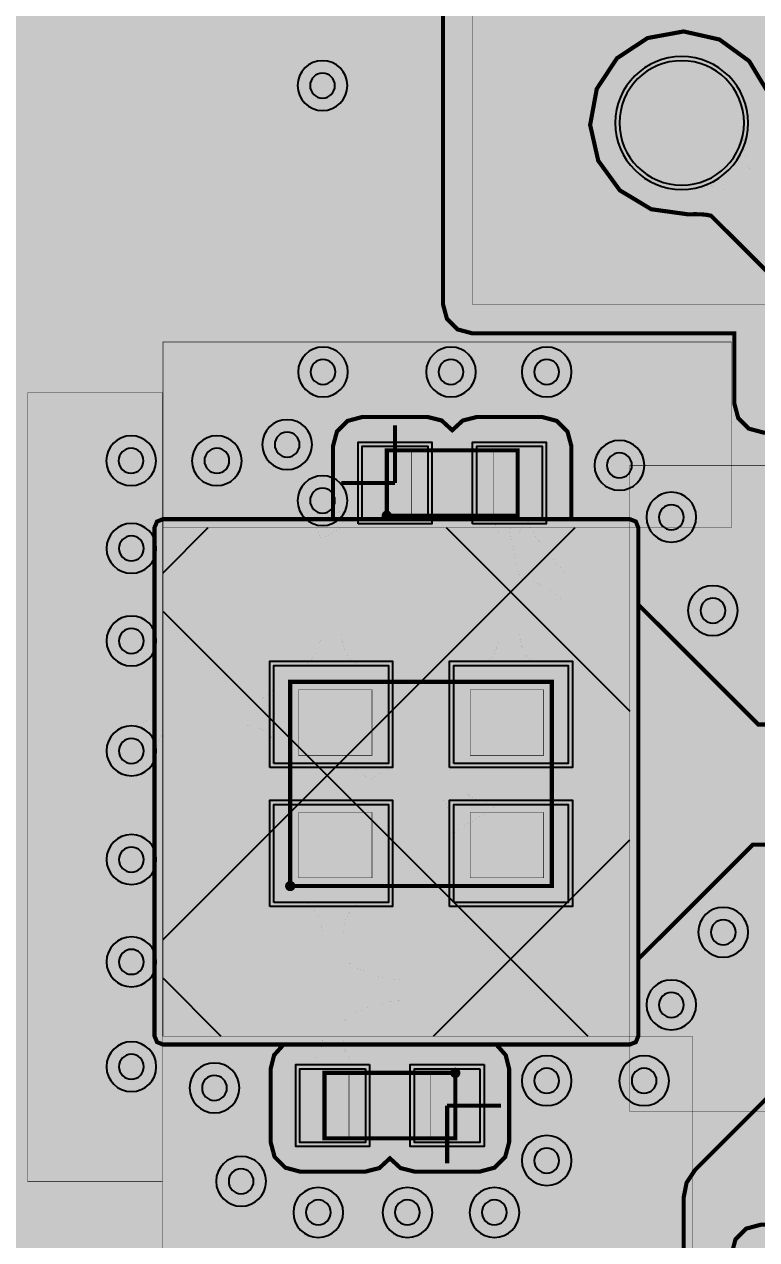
# Model space of a CAD drawing. Header units: millimetres. Extents: x 0 to 100, y -100 to 0.
# Drawn here: x 32.22 to 41.18, y -55.07 to -40.19 of the extents above; entities that cross this region are included whole.
import ezdxf

# ---------------------------------------------------------------- set-up
doc = ezdxf.new("R2010")
doc.units = ezdxf.units.MM
doc.header["$MEASUREMENT"] = 0
for name, color, linetype, true_color in [('Bottom-Layer', 7, 'Continuous', 0x0000ff), ('Component-Marking-Layer', 7, 'Continuous', 0x66ffcc), ('Component-Shape-Layer', 7, 'Continuous', 0x00cccc), ('Document-Layer', 7, 'Continuous', 0xffffff), ('Hole-Layer', 7, 'Continuous', 0x222222), ('Inner1', 7, 'Continuous', 0x999966), ('Inner2', 7, 'Continuous', 0x008000), ('Multi-Layer', 7, 'Continuous', 0xc0c0c0), ('Pin-Soldering-Layer', 7, 'Continuous', 0xcc9999), ('Top-Layer', 7, 'Continuous', 0xff0000), ('Top-Paste-Mask-Layer', 7, 'Continuous', 0x808080), ('Top-Silkscreen-Layer', 7, 'Continuous', 0xffcc00), ('Top-Solder-Mask-Layer', 7, 'Continuous', 0x800080)]:
    doc.layers.add(name, color=color, linetype=linetype, true_color=true_color)

msp = doc.modelspace()

# ---------------------------------------------------------------- hatches: boundary and pattern name
at = {"layer": 'Bottom-Layer'}
for points in [[(99.642, -0.358), (99.642, -99.642), (0.358, -99.642), (0.358, -0.358)], [(33.915, -46.251), (33.842, -46.281), (33.811, -46.355), (33.811, -52.578), (33.842, -52.652), (33.915, -52.682), (39.624, -52.682), (39.698, -52.652), (39.728, -52.578), (39.728, -46.355), (39.698, -46.281), (39.624, -46.251)]]:
    msp.add_hatch(color=256, dxfattribs=at).paths.add_polyline_path(points)
at = {"layer": 'Component-Marking-Layer'}
for points in [[(36.592, -46.209, 1), (36.712, -46.209, 1)], [(36.592, -46.209, 1), (36.712, -46.209, 1)], [(35.411, -50.742, 1), (35.531, -50.742, 1)], [(35.411, -50.742, 1), (35.531, -50.742, 1)], [(37.43, -53.029, 1), (37.55, -53.029, 1)], [(37.43, -53.029, 1), (37.55, -53.029, 1)]]:
    msp.add_hatch(color=256, dxfattribs=at).paths.add_polyline_path(points)
at = {"layer": 'Inner1'}
for points in [[(99.642, -0.358), (99.642, -99.642), (0.358, -99.642), (0.358, -0.358)], [(33.915, -46.355), (33.915, -44.083), (40.867, -44.083), (40.867, -46.355)], [(32.258, -54.356), (32.258, -44.704), (33.909, -44.704), (33.909, -54.356)], [(39.624, -53.5), (39.624, -45.593), (46.525, -45.593), (46.525, -53.5)], [(33.915, -46.251), (33.842, -46.281), (33.811, -46.355), (33.811, -52.578), (33.842, -52.652), (33.915, -52.682), (39.624, -52.682), (39.698, -52.652), (39.728, -52.578), (39.728, -46.355), (39.698, -46.281), (39.624, -46.251)], [(33.909, -55.245), (33.909, -52.578), (40.386, -52.578), (40.386, -55.245)]]:
    msp.add_hatch(color=256, dxfattribs=at).paths.add_polyline_path(points)
at = {"layer": 'Inner2'}
for points in [[(99.642, -0.358), (99.642, -99.642), (0.358, -99.642), (0.358, -0.358)], [(43.725, -54.887), (41.227, -54.887), (41.048, -54.935), (40.917, -55.066), (40.869, -55.245), (40.869, -58.547), (40.917, -58.726), (41.048, -58.857), (41.227, -58.905), (47.743, -58.905), (47.937, -59.099), (47.937, -65.579), (47.929, -65.594), (47.913, -65.616), (47.778, -65.882), (47.774, -66.18), (47.9, -66.449), (48.132, -66.636), (48.422, -66.703), (48.713, -66.636), (48.944, -66.449), (49.071, -66.18), (49.066, -65.882), (48.932, -65.616), (48.916, -65.594), (48.907, -65.579), (48.907, -58.905), (58.039, -58.905), (58.218, -58.857), (58.349, -58.726), (58.397, -58.547), (58.397, -55.245), (58.349, -55.066), (58.218, -54.935), (58.039, -54.887), (45.097, -54.887), (42.776, -52.566), (42.776, -45.192), (55.86, -45.192), (55.86, -45.759), (55.908, -45.938), (56.039, -46.069), (56.218, -46.117), (70.485, -46.117), (70.664, -46.069), (70.795, -45.938), (70.843, -45.759), (70.843, -40.259), (70.843, -33.251), (82.568, -33.251), (82.747, -33.203), (82.878, -33.072), (82.926, -32.893), (82.926, -31.445), (83.118, -31.145), (83.127, -30.789), (84.362, -30.789), (84.541, -30.741), (84.672, -30.61), (84.72, -30.431), (84.72, -27.813), (84.672, -27.634), (84.541, -27.503), (84.362, -27.455), (64.516, -27.455), (64.337, -27.503), (64.206, -27.634), (64.158, -27.813), (64.158, -30.163), (64.117, -30.254), (64.103, -30.353), (64.103, -31.149), (63.839, -30.761), (63.446, -30.504), (62.985, -30.415), (62.525, -30.509), (62.135, -30.771), (61.875, -31.162), (61.784, -31.623), (61.875, -32.084), (62.135, -32.475), (62.525, -32.737), (62.985, -32.831), (63.446, -32.743), (63.839, -32.485), (64.103, -32.097), (64.103, -39.901), (56.218, -39.901), (56.039, -39.949), (55.908, -40.08), (55.86, -40.259), (55.86, -41.417), (45.189, -41.417), (45.189, -33.655), (45.141, -33.476), (45.01, -33.345), (44.831, -33.297), (40.016, -33.297), (40.056, -33.206), (40.07, -33.108), (40.07, -31.408), (40.022, -31.229), (39.891, -31.098), (39.712, -31.05), (38.012, -31.05), (37.833, -31.098), (37.702, -31.229), (37.654, -31.408), (37.654, -33.108), (37.668, -33.206), (37.708, -33.297), (37.697, -33.297), (37.518, -33.345), (37.387, -33.476), (37.339, -33.655), (37.339, -34.145), (37.037, -33.824), (36.639, -33.632), (36.199, -33.596), (35.776, -33.72), (35.425, -33.988), (35.194, -34.364), (35.114, -34.798), (35.194, -35.232), (35.425, -35.608), (35.776, -35.876), (36.199, -36), (36.639, -35.964), (37.037, -35.772), (37.339, -35.451), (37.339, -43.619), (37.387, -43.798), (37.518, -43.929), (37.697, -43.977), (40.902, -43.977), (40.902, -44.834), (40.95, -45.013), (41.081, -45.144), (41.26, -45.192), (41.806, -45.192), (41.806, -52.767), (41.843, -52.953), (41.948, -53.11)], [(37.697, -43.619), (37.697, -33.655), (44.831, -33.655), (44.831, -43.619)], [(33.915, -46.251), (33.842, -46.281), (33.811, -46.355), (33.811, -52.578), (33.842, -52.652), (33.915, -52.682), (39.624, -52.682), (39.698, -52.652), (39.728, -52.578), (39.728, -46.355), (39.698, -46.281), (39.624, -46.251)]]:
    msp.add_hatch(color=256, dxfattribs=at).paths.add_polyline_path(points)
at = {"layer": 'Multi-Layer'}
h = msp.add_hatch(dxfattribs=at)
h.set_pattern_fill('ANSI37', color=256, style=0)
h.set_pattern_definition([(45, (0, 0), (-2.24506, 2.24506), []), (135, (0, 0), (-2.24506, -2.24506), [])])
h.paths.add_polyline_path([(33.915, -52.578), (33.915, -46.355), (39.624, -46.355), (39.624, -52.578)])
at = {"layer": 'Pin-Soldering-Layer'}
for points in [[(36.652, -46.209), (36.652, -45.409), (36.952, -45.409), (36.952, -46.209)], [(36.652, -46.209), (36.652, -45.409), (36.952, -45.409), (36.952, -46.209)], [(38.252, -46.209), (37.952, -46.209), (37.952, -45.409), (38.252, -45.409)], [(38.252, -46.209), (37.952, -46.209), (37.952, -45.409), (38.252, -45.409)], [(35.571, -48.342), (36.471, -48.342), (36.471, -49.142), (35.571, -49.142)], [(35.571, -48.342), (36.471, -48.342), (36.471, -49.142), (35.571, -49.142)], [(37.671, -48.342), (38.571, -48.342), (38.571, -49.142), (37.671, -49.142)], [(37.671, -48.342), (38.571, -48.342), (38.571, -49.142), (37.671, -49.142)], [(35.571, -49.842), (36.471, -49.842), (36.471, -50.642), (35.571, -50.642)], [(35.571, -49.842), (36.471, -49.842), (36.471, -50.642), (35.571, -50.642)], [(37.671, -49.842), (38.571, -49.842), (38.571, -50.642), (37.671, -50.642)], [(37.671, -49.842), (38.571, -49.842), (38.571, -50.642), (37.671, -50.642)], [(35.89, -53.029), (36.19, -53.029), (36.19, -53.829), (35.89, -53.829)], [(35.89, -53.029), (36.19, -53.029), (36.19, -53.829), (35.89, -53.829)], [(37.49, -53.029), (37.49, -53.829), (37.19, -53.829), (37.19, -53.029)], [(37.49, -53.029), (37.49, -53.829), (37.19, -53.829), (37.19, -53.029)]]:
    msp.add_hatch(color=256, dxfattribs=at).paths.add_polyline_path(points)
at = {"layer": 'Top-Layer'}
for points in [[(99.642, -0.358), (99.642, -99.642), (0.358, -99.642), (0.358, -0.358)], [(33.602, -29.441), (47.603, -29.441), (47.789, -29.404), (47.947, -29.299), (50.876, -26.37), (51.165, -26.126), (51.492, -25.936), (70.444, -25.936), (70.63, -25.899), (70.787, -25.794), (72.393, -24.188), (72.498, -24.031), (72.535, -23.845), (72.535, -21.87), (72.626, -21.744), (72.685, -21.601), (72.744, -21.744), (72.834, -21.87), (72.834, -23.414), (72.826, -23.43), (72.81, -23.452), (72.677, -23.711), (72.669, -24.002), (72.786, -24.269), (73.006, -24.46), (73.286, -24.538), (73.573, -24.489), (73.811, -24.321), (73.955, -24.067), (74.098, -24.321), (74.336, -24.489), (74.623, -24.538), (74.904, -24.46), (75.124, -24.269), (75.241, -24.002), (75.232, -23.711), (75.099, -23.452), (75.083, -23.43), (75.075, -23.414), (75.075, -21.87), (75.166, -21.744), (75.225, -21.601), (75.269, -21.717), (75.334, -21.822), (75.334, -46.91), (75.325, -46.925), (75.309, -46.947), (75.164, -47.27), (75.205, -47.622), (75.422, -47.902), (68.915, -47.902), (68.837, -47.888), (68.769, -47.847), (68.66, -47.782), (68.534, -47.759), (67.968, -47.759), (67.891, -47.767), (67.818, -47.792), (67.799, -47.784), (67.78, -47.777), (67.775, -47.757), (67.773, -47.736), (67.773, -45.988), (67.773, -45.975), (67.775, -45.963), (68.007, -45.848), (68.1, -45.607), (68.1, -44.8), (68.021, -44.575), (67.817, -44.45), (67.991, -44.357), (68.09, -44.187), (68.106, -44.183), (68.123, -44.182), (68.246, -44.182), (68.261, -44.191), (68.283, -44.206), (68.549, -44.341), (68.847, -44.345), (69.116, -44.219), (69.303, -43.987), (69.37, -43.697), (69.303, -43.406), (69.116, -43.175), (68.847, -43.048), (68.549, -43.053), (68.283, -43.187), (68.261, -43.203), (68.246, -43.212), (68.123, -43.212), (68.106, -43.21), (68.09, -43.207), (67.963, -43.011), (67.742, -42.935), (66.878, -42.935), (66.699, -42.983), (66.568, -43.114), (66.52, -43.293), (66.52, -44.1), (66.6, -44.325), (66.803, -44.45), (66.6, -44.575), (66.52, -44.8), (66.52, -45.607), (66.598, -45.83), (66.798, -45.956), (66.801, -45.972), (66.802, -45.988), (66.802, -47.736), (66.792, -47.875), (66.761, -48.01), (66.748, -48.063), (66.744, -48.117), (66.744, -48.146), (66.738, -48.206), (66.721, -48.265), (55.647, -48.265), (60.795, -43.117), (60.9, -42.959), (60.937, -42.773), (60.937, -32.81), (60.94, -32.806), (60.955, -32.786), (60.974, -32.764), (61.038, -32.701), (61.113, -32.637), (61.128, -32.625), (61.44, -32.318), (61.623, -31.921), (61.652, -31.485), (61.524, -31.066), (61.256, -30.721), (60.882, -30.494), (60.452, -30.415), (60.022, -30.494), (59.648, -30.721), (59.38, -31.066), (59.252, -31.485), (59.281, -31.921), (59.464, -32.318), (59.776, -32.625), (59.792, -32.637), (59.866, -32.701), (59.93, -32.764), (59.949, -32.786), (59.964, -32.806), (59.967, -32.811), (59.967, -42.573), (56.175, -46.365), (56.175, -45.106), (56.2, -44.965), (56.273, -44.843), (56.529, -44.775), (56.792, -44.747), (56.813, -44.748), (56.843, -44.751), (56.929, -44.766), (56.997, -44.779), (57.347, -44.767), (57.642, -44.579), (57.8, -44.266), (57.81, -44.254), (57.838, -44.222), (58.046, -44.014), (58.165, -43.836), (58.207, -43.626), (58.207, -42.843), (58.207, -42.839), (58.235, -42.796), (58.275, -42.748), (58.326, -42.694), (58.385, -42.637), (58.398, -42.624), (58.669, -42.266), (58.777, -41.831), (58.706, -41.388), (58.467, -41.008), (58.098, -40.753), (57.658, -40.663), (57.218, -40.753), (56.849, -41.008), (56.61, -41.388), (56.539, -41.831), (56.648, -42.266), (56.918, -42.624), (56.933, -42.639), (56.99, -42.694), (57.041, -42.748), (57.081, -42.796), (57.109, -42.841), (57.109, -43.399), (57.062, -43.446), (57.031, -43.475), (57.018, -43.484), (57.007, -43.487), (56.997, -43.489), (56.929, -43.502), (56.843, -43.517), (56.813, -43.521), (56.792, -43.521), (56.533, -43.494), (56.281, -43.428), (56.394, -43.3), (56.434, -43.134), (56.434, -42.334), (56.386, -42.155), (56.255, -42.024), (56.076, -41.976), (55.176, -41.976), (54.997, -42.024), (54.866, -42.155), (54.818, -42.334), (54.818, -43.134), (54.861, -43.305), (54.981, -43.434), (54.861, -43.563), (54.818, -43.734), (54.818, -44.534), (54.85, -44.682), (54.94, -44.804), (55.042, -44.94), (55.077, -45.106), (55.077, -46.636), (55.012, -46.701), (54.275, -46.701), (54.152, -46.715), (54.035, -46.757), (53.66, -46.757), (53.413, -46.823), (53.232, -47.005), (53.167, -47.253), (53.235, -47.5), (53.167, -47.75), (53.235, -48), (53.167, -48.25), (53.235, -48.5), (53.167, -48.75), (53.235, -49), (53.167, -49.25), (53.235, -49.5), (53.167, -49.75), (53.235, -50), (53.167, -50.25), (53.235, -50.5), (53.167, -50.75), (53.235, -51), (53.167, -51.25), (53.235, -51.5), (53.167, -51.75), (53.235, -52), (53.167, -52.25), (53.235, -52.5), (53.167, -52.747), (53.232, -52.995), (53.413, -53.177), (53.66, -53.243), (54.89, -53.243), (55.138, -53.177), (55.318, -52.995), (55.383, -52.747), (55.315, -52.5), (55.383, -52.25), (55.315, -52), (55.383, -51.75), (55.315, -51.5), (55.383, -51.25), (55.315, -51), (55.383, -50.75), (55.315, -50.5), (55.383, -50.25), (55.315, -50), (55.368, -49.872), (55.383, -49.735), (66.774, -49.735), (66.774, -49.825), (66.822, -50.005), (66.953, -50.136), (67.132, -50.184), (67.697, -50.184), (67.774, -50.175), (67.847, -50.151), (67.921, -50.175), (67.997, -50.184), (68.563, -50.184), (68.689, -50.161), (68.799, -50.095), (68.866, -50.055), (68.944, -50.041), (75.206, -50.041), (75.164, -50.393), (75.309, -50.716), (75.325, -50.738), (75.334, -50.754), (75.334, -58.473), (69.333, -64.475), (55.804, -64.475), (55.787, -64.473), (55.771, -64.47), (55.672, -64.299), (55.498, -64.206), (55.702, -64.081), (55.781, -63.856), (55.781, -63.05), (55.696, -62.817), (55.479, -62.696), (55.477, -62.682), (55.476, -62.669), (55.476, -61.977), (55.439, -61.792), (55.334, -61.634), (49.76, -56.06), (49.76, -55.358), (49.897, -55.343), (50.025, -55.29), (50.275, -55.358), (50.525, -55.29), (50.775, -55.358), (51.025, -55.29), (51.275, -55.358), (51.525, -55.29), (51.775, -55.358), (52.025, -55.29), (52.135, -55.338), (52.253, -55.358), (52.307, -55.475), (52.387, -55.576), (53.141, -56.33), (53.319, -56.449), (53.529, -56.491), (54.605, -56.491), (54.786, -56.523), (54.945, -56.615), (54.962, -56.629), (54.981, -56.642), (54.861, -56.772), (54.818, -56.942), (54.818, -57.742), (54.866, -57.921), (54.997, -58.052), (55.176, -58.1), (56.076, -58.1), (56.255, -58.052), (56.386, -57.921), (56.434, -57.742), (56.434, -56.942), (56.394, -56.776), (56.281, -56.648), (56.555, -56.578), (56.838, -56.554), (56.904, -56.554), (56.94, -56.556), (56.97, -56.559), (57.056, -56.574), (57.124, -56.587), (57.393, -56.595), (57.643, -56.495), (57.659, -56.493), (57.701, -56.491), (58.687, -56.491), (58.737, -56.494), (58.784, -56.502), (58.836, -56.514), (59.28, -56.619), (59.729, -56.538), (60.108, -56.284), (60.355, -55.9), (60.428, -55.45), (60.316, -55.008), (60.036, -54.647), (59.636, -54.428), (59.181, -54.386), (58.748, -54.53), (58.408, -54.834), (58.217, -55.249), (58.215, -55.252), (58.186, -55.284), (58.142, -55.322), (58.093, -55.357), (58.042, -55.385), (58.031, -55.389), (58.019, -55.393), (58.014, -55.393), (57.701, -55.393), (57.659, -55.391), (57.643, -55.389), (57.393, -55.289), (57.124, -55.297), (57.056, -55.31), (56.97, -55.325), (56.94, -55.329), (56.904, -55.33), (56.838, -55.33), (56.518, -55.3), (56.208, -55.209), (56.144, -55.19), (56.076, -55.184), (55.176, -55.184), (55.053, -55.206), (54.945, -55.269), (54.786, -55.361), (54.605, -55.393), (53.756, -55.393), (53.324, -54.961), (53.324, -54.25), (53.31, -54.127), (53.268, -54.009), (53.268, -53.635), (53.202, -53.387), (53.02, -53.207), (52.772, -53.142), (52.525, -53.21), (52.275, -53.142), (52.025, -53.21), (51.775, -53.142), (51.525, -53.21), (51.468, -53.181), (51.407, -53.16), (51.43, -52.852), (51.31, -52.568), (51.075, -52.368), (50.775, -52.296), (50.475, -52.368), (50.24, -52.568), (50.121, -52.852), (50.143, -53.16), (50.082, -53.181), (50.025, -53.21), (49.775, -53.142), (49.525, -53.21), (49.275, -53.142), (49.025, -53.21), (48.775, -53.142), (48.525, -53.21), (48.275, -53.142), (48.025, -53.21), (47.775, -53.142), (47.525, -53.21), (47.278, -53.142), (47.03, -53.207), (46.848, -53.387), (46.782, -53.635), (46.782, -54.865), (46.848, -55.112), (47.03, -55.293), (47.278, -55.358), (47.525, -55.29), (47.653, -55.343), (47.79, -55.358), (47.79, -56.911), (47.827, -57.097), (47.932, -57.254), (51.204, -60.526), (51.204, -62.669), (51.203, -62.684), (51.2, -62.7), (50.996, -62.825), (50.917, -63.05), (50.917, -63.856), (50.996, -64.081), (51.199, -64.206), (50.996, -64.331), (50.917, -64.556), (50.917, -65.363), (51.002, -65.595), (51.218, -65.717), (51.221, -65.73), (51.222, -65.744), (51.222, -66.147), (51.031, -66.474), (50.788, -66.763), (47.17, -70.381), (33.983, -70.381), (29.949, -66.347), (29.949, -33.094)], [(35.232, -52.979), (35.232, -53.879), (35.28, -54.058), (35.411, -54.189), (35.59, -54.237), (36.39, -54.237), (36.561, -54.194), (36.69, -54.075), (36.82, -54.194), (36.99, -54.237), (37.79, -54.237), (37.969, -54.189), (38.1, -54.058), (38.148, -53.879), (38.148, -52.979), (38.106, -52.811), (37.991, -52.682), (39.624, -52.682), (39.698, -52.652), (39.728, -52.578), (39.728, -51.636), (41.129, -50.235), (44.403, -50.235), (40.424, -54.215), (40.319, -54.372), (40.282, -54.558), (40.282, -59.687), (40.281, -59.698), (40.28, -59.71), (39.837, -59.71), (39.658, -59.758), (39.527, -59.889), (39.479, -60.068), (39.479, -61.298), (39.527, -61.477), (39.658, -61.608), (39.837, -61.656), (40.28, -61.656), (40.281, -61.667), (40.282, -61.679), (40.282, -62.357), (40.319, -62.543), (40.424, -62.7), (41.502, -63.778), (41.659, -63.883), (41.845, -63.92), (44.207, -63.92), (44.224, -63.922), (44.241, -63.925), (44.297, -64.044), (44.392, -64.135), (44.273, -64.265), (44.23, -64.435), (44.23, -65.235), (44.278, -65.414), (44.409, -65.545), (44.588, -65.593), (45.488, -65.593), (45.667, -65.545), (45.798, -65.414), (45.846, -65.235), (45.846, -64.435), (45.803, -64.265), (45.683, -64.135), (45.778, -64.044), (45.834, -63.925), (45.851, -63.922), (45.869, -63.92), (47.609, -63.92), (47.624, -63.921), (47.639, -63.924), (47.734, -64.107), (47.915, -64.206), (47.712, -64.331), (47.632, -64.556), (47.632, -65.363), (47.693, -65.563), (47.856, -65.695), (47.759, -66.028), (47.844, -66.365), (48.087, -66.612), (48.422, -66.703), (48.757, -66.612), (49.001, -66.365), (49.085, -66.028), (48.989, -65.695), (49.151, -65.563), (49.212, -65.363), (49.212, -64.556), (49.133, -64.331), (48.93, -64.206), (49.133, -64.081), (49.212, -63.856), (49.212, -63.05), (49.164, -62.871), (49.033, -62.74), (48.854, -62.692), (47.99, -62.692), (47.778, -62.761), (47.648, -62.943), (47.629, -62.948), (47.609, -62.95), (45.869, -62.95), (45.851, -62.949), (45.834, -62.945), (45.707, -62.752), (45.488, -62.677), (44.588, -62.677), (44.369, -62.752), (44.241, -62.945), (44.224, -62.949), (44.207, -62.95), (42.046, -62.95), (41.252, -62.156), (41.252, -61.679), (41.253, -61.667), (41.254, -61.656), (41.697, -61.656), (41.876, -61.608), (42.007, -61.477), (42.055, -61.298), (42.055, -60.068), (42.007, -59.889), (41.876, -59.758), (41.697, -59.71), (41.254, -59.71), (41.253, -59.698), (41.252, -59.687), (41.252, -54.759), (43.266, -52.744), (43.266, -54.971), (43.231, -55.136), (43.129, -55.272), (43.039, -55.394), (43.007, -55.542), (43.007, -56.342), (43.05, -56.513), (43.17, -56.642), (43.05, -56.772), (43.007, -56.942), (43.007, -57.742), (43.055, -57.921), (43.186, -58.052), (43.365, -58.1), (44.265, -58.1), (44.444, -58.052), (44.575, -57.921), (44.623, -57.742), (44.623, -56.942), (44.582, -56.776), (44.47, -56.648), (44.69, -56.588), (44.917, -56.558), (44.917, -56.896), (44.959, -57.106), (45.078, -57.284), (45.472, -57.678), (45.474, -57.681), (45.484, -57.731), (45.491, -57.793), (45.492, -57.867), (45.491, -57.949), (45.491, -57.967), (45.553, -58.412), (45.784, -58.797), (46.148, -59.06), (46.585, -59.159), (47.027, -59.078), (47.401, -58.831), (47.649, -58.457), (47.729, -58.015), (47.63, -57.577), (47.367, -57.214), (46.982, -56.983), (46.537, -56.921), (46.517, -56.921), (46.437, -56.922), (46.363, -56.921), (46.301, -56.915), (46.249, -56.903), (46.015, -56.669), (46.015, -56.366), (46.017, -56.324), (46.019, -56.308), (46.118, -56.065), (46.114, -55.803), (46.01, -55.562), (45.82, -55.381), (45.575, -55.288), (45.313, -55.297), (45.245, -55.31), (45.159, -55.325), (45.129, -55.329), (45.093, -55.33), (45.027, -55.33), (44.74, -55.306), (44.462, -55.233), (44.389, -55.111), (44.364, -54.971), (44.364, -52.551), (44.667, -52.248), (44.684, -52.379), (44.735, -52.5), (44.667, -52.747), (44.732, -52.995), (44.913, -53.177), (45.16, -53.243), (46.39, -53.243), (46.638, -53.177), (46.818, -52.995), (46.883, -52.747), (46.815, -52.5), (46.883, -52.25), (46.815, -52), (46.883, -51.75), (46.815, -51.5), (46.883, -51.25), (46.815, -51), (46.883, -50.75), (46.815, -50.5), (46.883, -50.25), (46.815, -50), (46.883, -49.75), (46.815, -49.5), (46.883, -49.25), (46.815, -49), (46.883, -48.75), (46.815, -48.5), (46.883, -48.25), (46.815, -48), (46.883, -47.75), (46.815, -47.5), (46.883, -47.253), (46.818, -47.005), (46.638, -46.823), (46.39, -46.757), (46.016, -46.757), (45.899, -46.715), (45.775, -46.701), (44.81, -46.701), (44.491, -46.382), (44.491, -45.106), (44.507, -44.932), (44.555, -44.765), (44.69, -44.704), (44.837, -44.683), (46.193, -44.683), (46.726, -45.216), (46.726, -45.75), (46.74, -45.873), (46.782, -45.991), (46.782, -46.365), (46.848, -46.613), (47.03, -46.793), (47.278, -46.858), (47.525, -46.79), (47.775, -46.858), (48.025, -46.79), (48.275, -46.858), (48.525, -46.79), (48.775, -46.858), (49.025, -46.79), (49.275, -46.858), (49.525, -46.79), (49.775, -46.858), (50.025, -46.79), (50.275, -46.858), (50.525, -46.79), (50.775, -46.858), (51.025, -46.79), (51.275, -46.858), (51.525, -46.79), (51.775, -46.858), (52.025, -46.79), (52.275, -46.858), (52.525, -46.79), (52.772, -46.858), (53.02, -46.793), (53.202, -46.613), (53.268, -46.365), (53.268, -45.135), (53.268, -45.131), (53.268, -45.126), (53.264, -44.965), (53.26, -44.751), (53.26, -42.803), (58.255, -37.808), (58.36, -37.651), (58.397, -37.465), (58.397, -32.854), (58.398, -32.843), (58.399, -32.831), (58.762, -32.831), (58.941, -32.783), (59.072, -32.652), (59.12, -32.473), (59.12, -30.773), (59.072, -30.594), (58.941, -30.463), (58.762, -30.415), (57.062, -30.415), (56.883, -30.463), (56.752, -30.594), (56.704, -30.773), (56.704, -32.473), (56.752, -32.652), (56.883, -32.783), (57.062, -32.831), (57.425, -32.831), (57.426, -32.843), (57.427, -32.854), (57.427, -37.264), (52.432, -42.259), (52.327, -42.416), (52.29, -42.602), (52.29, -44.642), (52.275, -44.642), (52.26, -44.642), (52.26, -41.644), (54.826, -39.078), (54.931, -38.921), (54.968, -38.735), (54.968, -38.728), (54.969, -38.722), (55.187, -38.601), (55.273, -38.368), (55.273, -37.561), (55.194, -37.336), (54.99, -37.211), (55.194, -37.086), (55.273, -36.861), (55.273, -36.054), (55.188, -35.822), (54.971, -35.701), (54.969, -35.687), (54.968, -35.673), (54.968, -30.561), (54.977, -30.545), (54.993, -30.523), (55.127, -30.257), (55.131, -29.96), (55.005, -29.69), (54.773, -29.503), (54.483, -29.436), (54.193, -29.503), (53.961, -29.69), (53.835, -29.96), (53.839, -30.257), (53.973, -30.523), (53.989, -30.545), (53.998, -30.561), (53.998, -35.673), (53.997, -35.687), (53.995, -35.701), (53.779, -35.822), (53.693, -36.054), (53.693, -36.861), (53.772, -37.086), (53.976, -37.211), (53.772, -37.336), (53.693, -37.561), (53.693, -38.368), (53.738, -38.541), (53.861, -38.671), (52.217, -40.316), (52.217, -38.749), (52.217, -38.735), (52.22, -38.721), (52.436, -38.6), (52.522, -38.368), (52.522, -37.561), (52.442, -37.336), (52.239, -37.211), (52.442, -37.086), (52.522, -36.861), (52.522, -36.054), (52.436, -35.822), (52.22, -35.701), (52.217, -35.687), (52.217, -35.673), (52.217, -29.926), (52.225, -29.91), (52.241, -29.888), (52.375, -29.622), (52.38, -29.325), (52.253, -29.055), (52.022, -28.868), (51.731, -28.801), (51.441, -28.868), (51.21, -29.055), (51.083, -29.325), (51.087, -29.622), (51.222, -29.888), (51.238, -29.91), (51.246, -29.926), (51.246, -35.674), (51.245, -35.687), (51.243, -35.701), (51.027, -35.822), (50.941, -36.054), (50.941, -36.861), (51.021, -37.086), (51.224, -37.211), (51.021, -37.336), (50.941, -37.561), (50.941, -38.368), (51.027, -38.6), (51.243, -38.721), (51.245, -38.735), (51.246, -38.748), (51.246, -40.143), (50.432, -40.957), (50.327, -41.114), (50.29, -41.3), (50.29, -44.642), (50.153, -44.657), (50.025, -44.71), (49.897, -44.657), (49.76, -44.642), (49.76, -41.147), (49.723, -40.961), (49.618, -40.804), (49.38, -40.566), (49.38, -38.749), (49.381, -38.737), (49.382, -38.726), (49.412, -38.726), (49.591, -38.678), (49.722, -38.547), (49.77, -38.368), (49.77, -37.561), (49.69, -37.336), (49.487, -37.211), (49.69, -37.086), (49.77, -36.861), (49.77, -36.054), (49.722, -35.875), (49.591, -35.744), (49.412, -35.696), (49.026, -35.696), (48.936, -35.683), (48.853, -35.645), (45.123, -31.915), (44.966, -31.81), (44.78, -31.773), (40.093, -31.773), (40.082, -31.772), (40.07, -31.771), (40.07, -31.408), (40.022, -31.229), (39.891, -31.098), (39.712, -31.05), (38.012, -31.05), (37.833, -31.098), (37.702, -31.229), (37.654, -31.408), (37.654, -31.771), (37.643, -31.772), (37.631, -31.773), (37.509, -31.773), (37.505, -31.77), (37.485, -31.755), (37.463, -31.736), (37.4, -31.672), (37.336, -31.597), (37.324, -31.582), (36.991, -31.252), (36.557, -31.073), (36.087, -31.073), (35.654, -31.252), (35.321, -31.582), (35.308, -31.597), (35.244, -31.672), (35.181, -31.736), (35.159, -31.755), (35.139, -31.77), (35.134, -31.773), (34.969, -31.773), (34.965, -31.77), (34.945, -31.755), (34.923, -31.736), (34.86, -31.672), (34.796, -31.597), (34.784, -31.582), (34.477, -31.27), (34.08, -31.087), (33.644, -31.058), (33.225, -31.186), (32.88, -31.454), (32.653, -31.828), (32.574, -32.258), (32.653, -32.688), (32.88, -33.062), (33.225, -33.33), (33.644, -33.458), (34.08, -33.429), (34.477, -33.246), (34.784, -32.934), (34.796, -32.919), (34.86, -32.844), (34.923, -32.78), (34.945, -32.761), (34.965, -32.746), (34.97, -32.743), (35.135, -32.743), (35.139, -32.746), (35.159, -32.761), (35.181, -32.78), (35.244, -32.844), (35.308, -32.919), (35.321, -32.934), (35.654, -33.264), (36.087, -33.443), (36.557, -33.443), (36.991, -33.264), (37.324, -32.934), (37.336, -32.919), (37.4, -32.844), (37.463, -32.78), (37.485, -32.761), (37.505, -32.746), (37.51, -32.743), (37.631, -32.743), (37.643, -32.744), (37.654, -32.745), (37.654, -33.108), (37.655, -33.139), (37.659, -33.17), (37.465, -33.17), (37.279, -33.207), (37.122, -33.312), (36.819, -33.615), (36.813, -33.617), (36.789, -33.62), (36.76, -33.622), (36.67, -33.621), (36.572, -33.614), (36.552, -33.612), (36.115, -33.608), (35.705, -33.759), (35.376, -34.047), (35.17, -34.433), (35.116, -34.867), (35.22, -35.292), (35.468, -35.652), (35.828, -35.901), (36.253, -36.004), (36.687, -35.95), (37.073, -35.745), (37.361, -35.415), (37.512, -35.005), (37.508, -34.568), (37.506, -34.548), (37.499, -34.45), (37.498, -34.36), (37.5, -34.331), (37.504, -34.307), (37.505, -34.301), (37.666, -34.14), (37.849, -34.14), (37.683, -34.537), (37.666, -34.966), (37.8, -35.375), (38.07, -35.71), (38.439, -35.93), (38.862, -36.006), (39.285, -35.93), (39.655, -35.71), (39.924, -35.375), (40.058, -34.966), (40.042, -34.537), (39.875, -34.14), (43.224, -34.14), (45.387, -36.302), (45.425, -36.385), (45.438, -36.475), (45.438, -36.861), (45.517, -37.086), (45.721, -37.211), (45.517, -37.336), (45.438, -37.561), (45.438, -38.368), (45.524, -38.6), (45.74, -38.721), (45.742, -38.735), (45.743, -38.749), (45.743, -39.036), (45.734, -39.051), (45.718, -39.073), (45.584, -39.339), (45.58, -39.636), (45.706, -39.906), (45.938, -40.093), (46.228, -40.16), (46.518, -40.093), (46.75, -39.906), (46.876, -39.636), (46.872, -39.339), (46.738, -39.073), (46.722, -39.051), (46.713, -39.036), (46.713, -38.749), (46.714, -38.735), (46.716, -38.721), (46.933, -38.6), (47.018, -38.368), (47.018, -37.561), (46.939, -37.336), (46.735, -37.211), (46.939, -37.086), (47.018, -36.861), (47.018, -36.054), (46.97, -35.875), (46.839, -35.744), (46.66, -35.696), (46.274, -35.696), (46.184, -35.683), (46.102, -35.645), (43.768, -33.312), (43.611, -33.207), (43.425, -33.17), (40.065, -33.17), (40.069, -33.139), (40.07, -33.108), (40.07, -32.745), (40.082, -32.744), (40.093, -32.743), (44.579, -32.743), (48.138, -36.302), (48.177, -36.385), (48.19, -36.475), (48.19, -36.861), (48.269, -37.086), (48.472, -37.211), (48.269, -37.336), (48.19, -37.561), (48.19, -38.368), (48.245, -38.56), (48.395, -38.692), (48.406, -38.719), (48.41, -38.749), (48.41, -40.767), (48.447, -40.953), (48.552, -41.11), (48.79, -41.348), (48.79, -44.642), (48.653, -44.657), (48.525, -44.71), (48.275, -44.642), (48.025, -44.71), (47.87, -44.651), (47.704, -44.647), (47.684, -44.624), (47.663, -44.601), (46.808, -43.746), (46.63, -43.627), (46.42, -43.585), (44.837, -43.585), (44.656, -43.553), (44.497, -43.461), (44.479, -43.447), (44.461, -43.434), (44.58, -43.305), (44.623, -43.134), (44.623, -42.334), (44.575, -42.155), (44.444, -42.024), (44.265, -41.976), (43.365, -41.976), (43.186, -42.024), (43.055, -42.155), (43.007, -42.334), (43.007, -43.134), (43.048, -43.3), (43.161, -43.428), (43.002, -43.475), (42.84, -43.505), (42.84, -43.434), (42.798, -43.224), (42.679, -43.046), (41.396, -41.763), (41.394, -41.76), (41.384, -41.71), (41.378, -41.648), (41.376, -41.574), (41.377, -41.492), (41.377, -41.474), (41.315, -41.029), (41.084, -40.645), (40.721, -40.381), (40.283, -40.282), (39.841, -40.363), (39.467, -40.61), (39.22, -40.985), (39.139, -41.426), (39.238, -41.864), (39.502, -42.227), (39.886, -42.458), (40.331, -42.52), (40.351, -42.52), (40.431, -42.519), (40.505, -42.521), (40.567, -42.527), (40.619, -42.538), (41.742, -43.661), (41.742, -43.71), (41.74, -43.752), (41.738, -43.768), (41.639, -44.011), (41.643, -44.273), (41.747, -44.514), (41.937, -44.695), (42.182, -44.788), (42.444, -44.779), (42.512, -44.766), (42.598, -44.751), (42.629, -44.748), (42.649, -44.747), (42.946, -44.781), (43.233, -44.867), (43.276, -44.881), (43.32, -44.889), (43.375, -44.992), (43.393, -45.106), (43.393, -46.609), (43.435, -46.819), (43.554, -46.997), (44.195, -47.638), (44.373, -47.757), (44.583, -47.799), (44.669, -47.799), (44.691, -47.903), (44.735, -48), (44.667, -48.25), (44.735, -48.5), (44.682, -48.628), (44.667, -48.765), (41.196, -48.765), (39.728, -47.297), (39.728, -46.355), (39.698, -46.281), (39.624, -46.251), (38.91, -46.251), (38.91, -45.359), (38.862, -45.18), (38.731, -45.049), (38.552, -45.001), (37.752, -45.001), (37.582, -45.044), (37.452, -45.163), (37.323, -45.044), (37.152, -45.001), (36.352, -45.001), (36.173, -45.049), (36.042, -45.18), (35.994, -45.359), (35.994, -46.251), (33.915, -46.251), (33.842, -46.281), (33.811, -46.355), (33.811, -52.578), (33.842, -52.652), (33.915, -52.682), (35.39, -52.682), (35.274, -52.811)], [(39.497, -41.402, 1), (41.021, -41.402, 1)], [(36.352, -46.259), (36.352, -45.359), (37.152, -45.359), (37.152, -46.259)], [(37.752, -46.259), (37.752, -45.359), (38.552, -45.359), (38.552, -46.259)], [(35.271, -49.242), (35.271, -48.042), (36.671, -48.042), (36.671, -49.242)], [(37.471, -49.242), (37.471, -48.042), (38.871, -48.042), (38.871, -49.242)], [(35.271, -50.942), (35.271, -49.742), (36.671, -49.742), (36.671, -50.942)], [(37.471, -50.942), (37.471, -49.742), (38.871, -49.742), (38.871, -50.942)], [(36.39, -52.979), (36.39, -53.879), (35.59, -53.879), (35.59, -52.979)], [(37.79, -52.979), (37.79, -53.879), (36.99, -53.879), (36.99, -52.979)]]:
    msp.add_hatch(color=256, dxfattribs=at).paths.add_polyline_path(points)
at = {"layer": 'Top-Paste-Mask-Layer'}
for points in [[(39.497, -41.402, 1), (41.021, -41.402, 1)], [(36.352, -46.259), (36.352, -45.359), (37.152, -45.359), (37.152, -46.259)], [(37.752, -46.259), (37.752, -45.359), (38.552, -45.359), (38.552, -46.259)], [(35.271, -49.242), (35.271, -48.042), (36.671, -48.042), (36.671, -49.242)], [(37.471, -49.242), (37.471, -48.042), (38.871, -48.042), (38.871, -49.242)], [(35.271, -50.942), (35.271, -49.742), (36.671, -49.742), (36.671, -50.942)], [(37.471, -50.942), (37.471, -49.742), (38.871, -49.742), (38.871, -50.942)], [(36.39, -52.979), (36.39, -53.879), (35.59, -53.879), (35.59, -52.979)], [(37.79, -52.979), (37.79, -53.879), (36.99, -53.879), (36.99, -52.979)]]:
    msp.add_hatch(color=256, dxfattribs=at).paths.add_polyline_path(points)
at = {"layer": 'Top-Solder-Mask-Layer'}
for points in [[(39.446, -41.402, 1), (41.072, -41.402, 1)], [(36.301, -46.31), (36.301, -45.308), (37.203, -45.308), (37.203, -46.31)], [(37.701, -46.31), (37.701, -45.308), (38.603, -45.308), (38.603, -46.31)], [(35.22, -49.293), (35.22, -47.991), (36.722, -47.991), (36.722, -49.293)], [(37.42, -49.293), (37.42, -47.991), (38.922, -47.991), (38.922, -49.293)], [(35.22, -50.993), (35.22, -49.691), (36.722, -49.691), (36.722, -50.993)], [(37.42, -50.993), (37.42, -49.691), (38.922, -49.691), (38.922, -50.993)], [(36.441, -52.928), (36.441, -53.93), (35.539, -53.93), (35.539, -52.928)], [(37.841, -52.928), (37.841, -53.93), (36.939, -53.93), (36.939, -52.928)]]:
    msp.add_hatch(color=256, dxfattribs=at).paths.add_polyline_path(points)

# ---------------------------------------------------------------- linework, layer by layer
at = {"layer": 'Bottom-Layer', "const_width": 0.0508}
msp.add_lwpolyline([(33.915, -46.251), (33.842, -46.281), (33.811, -46.355), (33.811, -52.578), (33.842, -52.652), (33.915, -52.682), (39.624, -52.682), (39.698, -52.652), (39.728, -52.578), (39.728, -46.355), (39.698, -46.281), (39.624, -46.251)], close=True, dxfattribs=at)
at = {"layer": 'Component-Marking-Layer', "const_width": 0.00508}
for points in [[(36.592, -46.209, 1), (36.712, -46.209), (36.712, -46.209, 1), (36.592, -46.209)], [(36.592, -46.209, 1), (36.712, -46.209), (36.712, -46.209, 1), (36.592, -46.209)], [(35.411, -50.742, 1), (35.531, -50.742), (35.531, -50.742, 1), (35.411, -50.742)], [(35.411, -50.742, 1), (35.531, -50.742), (35.531, -50.742, 1), (35.411, -50.742)], [(37.43, -53.029, 1), (37.55, -53.029), (37.55, -53.029, 1), (37.43, -53.029)], [(37.43, -53.029, 1), (37.55, -53.029), (37.55, -53.029, 1), (37.43, -53.029)]]:
    msp.add_lwpolyline(points, format="xyb", dxfattribs=at)
at = {"layer": 'Component-Shape-Layer', "const_width": 0.0508}
for points in [[(36.652, -46.209), (36.652, -45.409), (38.252, -45.409), (38.252, -46.209)], [(36.652, -46.209), (36.652, -45.409), (38.252, -45.409), (38.252, -46.209)], [(35.471, -50.742), (35.471, -48.242), (38.671, -48.242), (38.671, -50.742)], [(35.471, -50.742), (35.471, -48.242), (38.671, -48.242), (38.671, -50.742)], [(37.49, -53.029), (37.49, -53.829), (35.89, -53.829), (35.89, -53.029)], [(37.49, -53.029), (37.49, -53.829), (35.89, -53.829), (35.89, -53.029)]]:
    msp.add_lwpolyline(points, close=True, dxfattribs=at)
at = {"layer": 'Document-Layer', "const_width": 0.254}
msp.add_lwpolyline([(35.674, -50.381, 1), (35.928, -50.381, 1)], format="xyb", close=True, dxfattribs=at)
msp.add_lwpolyline([(35.674, -50.381, 1), (35.928, -50.381, 1)], format="xyb", close=True, dxfattribs=at)
at = {"layer": 'Hole-Layer'}
for points in [[(35.713, -40.945, 1), (36.018, -40.945, 1)], [(35.719, -44.45, 1), (36.024, -44.45, 1)], [(37.284, -44.45, 1), (37.589, -44.45, 1)], [(38.456, -44.45, 1), (38.761, -44.45, 1)], [(35.281, -45.339, 1), (35.586, -45.339, 1)], [(33.372, -45.536, 1), (33.677, -45.536, 1)], [(34.421, -45.536, 1), (34.726, -45.536, 1)], [(39.345, -45.593, 1), (39.65, -45.593, 1)], [(35.713, -46.025, 1), (36.018, -46.025, 1)], [(39.98, -46.228, 1), (40.285, -46.228, 1)], [(33.376, -46.609, 1), (33.681, -46.609, 1)], [(40.488, -47.371, 1), (40.793, -47.371, 1)], [(33.376, -47.742, 1), (33.681, -47.742, 1)], [(33.376, -49.088, 1), (33.681, -49.088, 1)], [(33.376, -50.418, 1), (33.681, -50.418, 1)], [(40.615, -51.308, 1), (40.92, -51.308, 1)], [(33.376, -51.67, 1), (33.681, -51.67, 1)], [(39.98, -52.197, 1), (40.285, -52.197, 1)], [(33.376, -52.953, 1), (33.681, -52.953, 1)], [(34.392, -53.213, 1), (34.697, -53.213, 1)], [(38.456, -53.125, 1), (38.761, -53.125, 1)], [(39.647, -53.125, 1), (39.952, -53.125, 1)], [(38.456, -54.102, 1), (38.761, -54.102, 1)], [(34.718, -54.356, 1), (35.023, -54.356, 1)], [(35.662, -54.737, 1), (35.967, -54.737, 1)], [(36.752, -54.737, 1), (37.057, -54.737, 1)], [(37.816, -54.737, 1), (38.121, -54.737, 1)]]:
    msp.add_lwpolyline(points, format="xyb", close=True, dxfattribs=at)
at = {"layer": 'Inner1'}
for points, const_width in [([(33.915, -46.355), (33.915, -44.083), (40.867, -44.083), (40.867, -46.355)], 0.00508), ([(32.258, -54.356), (32.258, -44.704), (33.909, -44.704), (33.909, -54.356)], 0.00508), ([(39.624, -53.5), (39.624, -45.593), (46.525, -45.593), (46.525, -53.5)], 0.00508), ([(33.915, -46.251), (33.842, -46.281), (33.811, -46.355), (33.811, -52.578), (33.842, -52.652), (33.915, -52.682), (39.624, -52.682), (39.698, -52.652), (39.728, -52.578), (39.728, -46.355), (39.698, -46.281), (39.624, -46.251)], 0.0508), ([(33.909, -55.245), (33.909, -52.578), (40.386, -52.578), (40.386, -55.245)], 0.00508)]:
    msp.add_lwpolyline(points, close=True, dxfattribs=dict(at, const_width=const_width))
at = {"layer": 'Inner2'}
for points, const_width in [([(37.697, -43.619), (37.697, -33.655), (44.831, -33.655), (44.831, -43.619)], 0.00508), ([(33.915, -46.251), (33.842, -46.281), (33.811, -46.355), (33.811, -52.578), (33.842, -52.652), (33.915, -52.682), (39.624, -52.682), (39.698, -52.652), (39.728, -52.578), (39.728, -46.355), (39.698, -46.281), (39.624, -46.251)], 0.0508)]:
    msp.add_lwpolyline(points, close=True, dxfattribs=dict(at, const_width=const_width))
at = {"layer": 'Inner2', "const_width": 0.0508}
msp.add_lwpolyline([(37.339, -35.451), (37.339, -43.619), (37.387, -43.798), (37.518, -43.929), (37.697, -43.977), (40.902, -43.977), (40.902, -44.834), (40.95, -45.013), (41.081, -45.144), (41.26, -45.192), (41.806, -45.192), (41.806, -52.767), (41.843, -52.953), (41.948, -53.11), (43.725, -54.887), (41.227, -54.887), (41.048, -54.935), (40.917, -55.066), (40.869, -55.245)], dxfattribs=at)
at = {"layer": 'Multi-Layer'}
for points in [[(35.56, -40.945, 1), (36.17, -40.945, 1)], [(35.567, -44.45, 1), (36.177, -44.45, 1)], [(37.132, -44.45, 1), (37.742, -44.45, 1)], [(38.303, -44.45, 1), (38.913, -44.45, 1)], [(35.128, -45.339, 1), (35.738, -45.339, 1)], [(33.22, -45.536, 1), (33.83, -45.536, 1)], [(34.268, -45.536, 1), (34.878, -45.536, 1)], [(39.192, -45.593, 1), (39.802, -45.593, 1)], [(35.56, -46.025, 1), (36.17, -46.025, 1)], [(39.827, -46.228, 1), (40.437, -46.228, 1)], [(33.223, -46.609, 1), (33.833, -46.609, 1)], [(40.335, -47.371, 1), (40.945, -47.371, 1)], [(33.223, -47.742, 1), (33.833, -47.742, 1)], [(33.223, -49.088, 1), (33.833, -49.088, 1)], [(33.223, -50.418, 1), (33.833, -50.418, 1)], [(40.462, -51.308, 1), (41.072, -51.308, 1)], [(33.223, -51.67, 1), (33.833, -51.67, 1)], [(39.827, -52.197, 1), (40.437, -52.197, 1)], [(33.223, -52.953, 1), (33.833, -52.953, 1)], [(34.239, -53.213, 1), (34.849, -53.213, 1)], [(38.303, -53.125, 1), (38.913, -53.125, 1)], [(39.495, -53.125, 1), (40.105, -53.125, 1)], [(38.303, -54.102, 1), (38.913, -54.102, 1)], [(34.565, -54.356, 1), (35.175, -54.356, 1)], [(35.509, -54.737, 1), (36.119, -54.737, 1)], [(36.6, -54.737, 1), (37.21, -54.737, 1)], [(37.664, -54.737, 1), (38.274, -54.737, 1)]]:
    msp.add_lwpolyline(points, format="xyb", close=True, dxfattribs=at)
at = {"layer": 'Multi-Layer', "const_width": 0.00508}
msp.add_lwpolyline([(33.915, -52.578), (33.915, -46.355), (39.624, -46.355), (39.624, -52.578)], close=True, dxfattribs=at)
at = {"layer": 'Pin-Soldering-Layer', "const_width": 0.00508}
for points in [[(36.652, -46.209), (36.652, -45.409), (36.952, -45.409), (36.952, -46.209)], [(36.652, -46.209), (36.652, -45.409), (36.952, -45.409), (36.952, -46.209)], [(38.252, -46.209), (37.952, -46.209), (37.952, -45.409), (38.252, -45.409)], [(38.252, -46.209), (37.952, -46.209), (37.952, -45.409), (38.252, -45.409)], [(35.571, -48.342), (36.471, -48.342), (36.471, -49.142), (35.571, -49.142)], [(35.571, -48.342), (36.471, -48.342), (36.471, -49.142), (35.571, -49.142)], [(37.671, -48.342), (38.571, -48.342), (38.571, -49.142), (37.671, -49.142)], [(37.671, -48.342), (38.571, -48.342), (38.571, -49.142), (37.671, -49.142)], [(35.571, -49.842), (36.471, -49.842), (36.471, -50.642), (35.571, -50.642)], [(35.571, -49.842), (36.471, -49.842), (36.471, -50.642), (35.571, -50.642)], [(37.671, -49.842), (38.571, -49.842), (38.571, -50.642), (37.671, -50.642)], [(37.671, -49.842), (38.571, -49.842), (38.571, -50.642), (37.671, -50.642)], [(35.89, -53.029), (36.19, -53.029), (36.19, -53.829), (35.89, -53.829)], [(35.89, -53.029), (36.19, -53.029), (36.19, -53.829), (35.89, -53.829)], [(37.49, -53.029), (37.49, -53.829), (37.19, -53.829), (37.19, -53.029)], [(37.49, -53.029), (37.49, -53.829), (37.19, -53.829), (37.19, -53.029)]]:
    msp.add_lwpolyline(points, close=True, dxfattribs=at)
at = {"layer": 'Top-Layer'}
for points, const_width in [([(41.315, -41.029), (41.084, -40.645), (40.721, -40.381), (40.283, -40.282), (39.841, -40.363), (39.467, -40.61), (39.22, -40.985), (39.139, -41.426), (39.238, -41.864), (39.502, -42.227), (39.886, -42.458), (40.331, -42.52), (40.351, -42.52), (40.431, -42.519), (40.505, -42.521), (40.567, -42.527), (40.619, -42.538), (41.742, -43.661)], 0.0508), ([(42.291, -43.434), (40.259, -41.402)], 0.381), ([(44.667, -48.765), (41.196, -48.765), (39.728, -47.297), (39.728, -46.355), (39.698, -46.281), (39.624, -46.251), (38.91, -46.251), (38.91, -45.359), (38.862, -45.18), (38.731, -45.049), (38.552, -45.001), (37.752, -45.001), (37.582, -45.044), (37.452, -45.163), (37.323, -45.044), (37.152, -45.001), (36.352, -45.001), (36.173, -45.049), (36.042, -45.18), (35.994, -45.359), (35.994, -46.251), (33.915, -46.251), (33.842, -46.281), (33.811, -46.355), (33.811, -52.578), (33.842, -52.652), (33.915, -52.682), (35.39, -52.682), (35.274, -52.811), (35.232, -52.979), (35.232, -53.879), (35.28, -54.058), (35.411, -54.189), (35.59, -54.237), (36.39, -54.237), (36.561, -54.194), (36.69, -54.075), (36.82, -54.194), (36.99, -54.237), (37.79, -54.237), (37.969, -54.189), (38.1, -54.058), (38.148, -53.879), (38.148, -52.979), (38.106, -52.811), (37.991, -52.682), (39.624, -52.682), (39.698, -52.652), (39.728, -52.578), (39.728, -51.636), (41.129, -50.235), (44.403, -50.235), (40.424, -54.215), (40.319, -54.372), (40.282, -54.558), (40.282, -59.687)], 0.0508), ([(36.752, -45.809), (36.752, -45.102)], 0.0508), ([(36.752, -45.809), (36.096, -45.809)], 0.0508), ([(38.152, -45.809), (38.152, -46.407)], 0.254), ([(35.971, -46.131), (35.865, -46.025)], 0.254), ([(35.971, -48.642), (35.971, -46.131)], 0.254), ([(38.152, -46.407), (40.995, -49.25)], 0.254), ([(38.152, -46.407), (38.152, -48.623)], 0.254), ([(33.974, -48.642), (33.528, -49.088)], 0.254), ([(35.971, -48.642), (33.974, -48.642)], 0.254), ([(35.971, -48.798), (35.971, -48.642)], 0.254), ([(38.152, -48.623), (38.171, -48.642)], 0.254), ([(36.576, -49.403), (35.971, -48.798)], 0.254), ([(40.995, -49.25), (45.775, -49.25)], 0.254), ([(37.232, -49.403), (36.576, -49.403)], 0.254), ([(38.171, -50.342), (37.232, -49.403)], 0.254), ([(38.662, -52.016), (40.928, -49.75)], 0.254), ([(40.928, -49.75), (45.775, -49.75)], 0.254), ([(40.767, -54.558), (45.075, -50.25)], 0.254), ([(35.99, -50.361), (35.971, -50.342)], 0.254), ([(35.99, -52.016), (35.99, -50.361)], 0.254), ([(35.99, -53.429), (35.99, -52.016)], 0.254), ([(38.662, -52.016), (35.99, -52.016)], 0.254), ([(37.39, -53.429), (38.047, -53.429)], 0.0508), ([(37.39, -53.429), (37.39, -54.136)], 0.0508), ([(40.767, -60.683), (40.767, -54.558)], 0.254)]:
    msp.add_lwpolyline(points, dxfattribs=dict(at, const_width=const_width))
msp.add_lwpolyline([(39.497, -41.402, 1), (41.021, -41.402, 1)], format="xyb", close=True, dxfattribs=at)
at = {"layer": 'Top-Layer', "const_width": 0.000254}
for points in [[(41.127, -42.001), (40.858, -42.27), (40.827, -42.244), (40.792, -42.223), (40.753, -42.205), (40.712, -42.191), (40.622, -42.172), (40.527, -42.163), (40.434, -42.161), (40.346, -42.162), (40.211, -42.163), (41.02, -41.354), (41.019, -41.489), (41.018, -41.577), (41.02, -41.67), (41.029, -41.765), (41.048, -41.855), (41.062, -41.896), (41.08, -41.935), (41.101, -41.97)], [(36.098, -46.348), (35.844, -46.507), (35.841, -46.478), (35.833, -46.447), (35.805, -46.385), (35.766, -46.331), (35.744, -46.309), (35.721, -46.294), (36.15, -46.135), (36.131, -46.191), (36.114, -46.252), (36.102, -46.308)], [(33.732, -48.704), (33.911, -48.884), (33.885, -48.923), (33.861, -48.98), (33.842, -49.045), (33.832, -49.107), (33.509, -48.783), (33.571, -48.774), (33.636, -48.755), (33.693, -48.731)]]:
    msp.add_lwpolyline(points, close=True, dxfattribs=at)
at = {"layer": 'Top-Layer'}
for points in [[(36.352, -46.259), (36.352, -45.359), (37.152, -45.359), (37.152, -46.259)], [(37.752, -46.259), (37.752, -45.359), (38.552, -45.359), (38.552, -46.259)], [(35.271, -49.242), (35.271, -48.042), (36.671, -48.042), (36.671, -49.242)], [(37.471, -49.242), (37.471, -48.042), (38.871, -48.042), (38.871, -49.242)], [(35.271, -50.942), (35.271, -49.742), (36.671, -49.742), (36.671, -50.942)], [(37.471, -50.942), (37.471, -49.742), (38.871, -49.742), (38.871, -50.942)], [(36.39, -52.979), (36.39, -53.879), (35.59, -53.879), (35.59, -52.979)], [(37.79, -52.979), (37.79, -53.879), (36.99, -53.879), (36.99, -52.979)]]:
    msp.add_lwpolyline(points, close=True, dxfattribs=at)
at = {"layer": 'Top-Layer', "const_width": 0.000254}
for points in [[(38.818, -47.253, 0.151), (38.279, -46.968), (38.152, -46.407), (38.279, -46.101, 0.095), (38.818, -46.893)], [(38.279, -46.407), (38.025, -46.407, 0.343), (37.835, -46.259), (38.47, -46.259, 0.343)], [(35.844, -47.661), (36.098, -47.661, 0.236), (36.289, -48.042), (35.654, -48.042, 0.236)], [(38.025, -47.661), (38.279, -47.661, 0.236), (38.47, -48.042), (37.835, -48.042, 0.236)], [(34.89, -48.769), (34.89, -48.515, 0.236), (35.271, -48.324), (35.271, -48.959, 0.236)], [(36.666, -49.313), (36.436, -49.442, 0.126), (36.097, -49.242), (36.671, -49.242, 0.457)], [(37.336, -49.687), (37.616, -49.607, 0.162), (38.02, -49.742), (37.471, -50.091, 0.162)], [(36.117, -51.323), (35.863, -51.323, 0.236), (35.673, -50.942), (36.308, -50.942, 0.236)], [(36.879, -51.889, -0.162), (36.117, -51.635), (35.99, -52.016), (36.117, -52.397, -0.162), (36.879, -52.143)], [(35.863, -52.598), (36.117, -52.598, 0.236), (36.308, -52.979), (35.673, -52.979, 0.236)]]:
    msp.add_lwpolyline(points, format="xyb", close=True, dxfattribs=at)
at = {"layer": 'Top-Paste-Mask-Layer'}
msp.add_lwpolyline([(39.497, -41.402, 1), (41.021, -41.402, 1)], format="xyb", close=True, dxfattribs=at)
for points in [[(36.352, -46.259), (36.352, -45.359), (37.152, -45.359), (37.152, -46.259)], [(37.752, -46.259), (37.752, -45.359), (38.552, -45.359), (38.552, -46.259)], [(35.271, -49.242), (35.271, -48.042), (36.671, -48.042), (36.671, -49.242)], [(37.471, -49.242), (37.471, -48.042), (38.871, -48.042), (38.871, -49.242)], [(35.271, -50.942), (35.271, -49.742), (36.671, -49.742), (36.671, -50.942)], [(37.471, -50.942), (37.471, -49.742), (38.871, -49.742), (38.871, -50.942)], [(36.39, -52.979), (36.39, -53.879), (35.59, -53.879), (35.59, -52.979)], [(37.79, -52.979), (37.79, -53.879), (36.99, -53.879), (36.99, -52.979)]]:
    msp.add_lwpolyline(points, close=True, dxfattribs=at)
at = {"layer": 'Top-Silkscreen-Layer', "const_width": 0.254}
for points in [[(36.062, -45.409, -0.414), (36.372, -45.099)], [(36.062, -45.409, -0.414), (36.372, -45.099)], [(38.532, -45.099, -0.414), (38.842, -45.409)], [(38.532, -45.099, -0.414), (38.842, -45.409)], [(36.372, -46.519, -0.414), (36.062, -46.209)], [(36.372, -46.519, -0.414), (36.062, -46.209)], [(38.842, -46.209, -0.414), (38.532, -46.519)], [(38.842, -46.209, -0.414), (38.532, -46.519)], [(35.3, -53.029, -0.414), (35.61, -52.719)], [(35.3, -53.029, -0.414), (35.61, -52.719)], [(37.77, -52.719, -0.414), (38.08, -53.029)], [(37.77, -52.719, -0.414), (38.08, -53.029)], [(35.61, -54.139, -0.414), (35.3, -53.829)], [(35.61, -54.139, -0.414), (35.3, -53.829)], [(38.08, -53.829, -0.414), (37.77, -54.139)], [(38.08, -53.829, -0.414), (37.77, -54.139)]]:
    msp.add_lwpolyline(points, format="xyb", dxfattribs=at)
at = {"layer": 'Top-Silkscreen-Layer'}
for points, const_width in [([(37.172, -45.099), (36.372, -45.099)], 0.254), ([(37.172, -45.099), (36.372, -45.099)], 0.254), ([(37.732, -45.099), (38.532, -45.099)], 0.254), ([(37.732, -45.099), (38.532, -45.099)], 0.254), ([(36.062, -46.209), (36.062, -45.409)], 0.254), ([(36.062, -46.209), (36.062, -45.409)], 0.254), ([(38.842, -45.409), (38.842, -46.209)], 0.254), ([(38.842, -45.409), (38.842, -46.209)], 0.254), ([(37.172, -46.519), (36.372, -46.519)], 0.254), ([(37.172, -46.519), (36.372, -46.519)], 0.254), ([(37.732, -46.519), (38.532, -46.519)], 0.254), ([(37.732, -46.519), (38.532, -46.519)], 0.254), ([(35.042, -51.17), (35.042, -47.813)], 0.152), ([(35.042, -47.813), (39.1, -47.813)], 0.152), ([(35.042, -51.17), (35.042, -47.813)], 0.152), ([(35.042, -47.813), (39.1, -47.813)], 0.152), ([(39.1, -47.813), (39.1, -51.17)], 0.152), ([(39.1, -47.813), (39.1, -51.17)], 0.152), ([(34.814, -49.742), (34.814, -51.399)], 0.152), ([(34.814, -49.742), (34.814, -51.399)], 0.152), ([(39.1, -51.17), (35.042, -51.17)], 0.152), ([(39.1, -51.17), (35.042, -51.17)], 0.152), ([(34.814, -51.399), (36.671, -51.399)], 0.152), ([(34.814, -51.399), (36.671, -51.399)], 0.152), ([(36.41, -52.719), (35.61, -52.719)], 0.254), ([(36.41, -52.719), (35.61, -52.719)], 0.254), ([(36.97, -52.719), (37.77, -52.719)], 0.254), ([(36.97, -52.719), (37.77, -52.719)], 0.254), ([(35.3, -53.829), (35.3, -53.029)], 0.254), ([(35.3, -53.829), (35.3, -53.029)], 0.254), ([(38.08, -53.029), (38.08, -53.829)], 0.254), ([(38.08, -53.029), (38.08, -53.829)], 0.254), ([(36.41, -54.139), (35.61, -54.139)], 0.254), ([(36.41, -54.139), (35.61, -54.139)], 0.254), ([(36.97, -54.139), (37.77, -54.139)], 0.254), ([(36.97, -54.139), (37.77, -54.139)], 0.254)]:
    msp.add_lwpolyline(points, dxfattribs=dict(at, const_width=const_width))
at = {"layer": 'Top-Solder-Mask-Layer'}
msp.add_lwpolyline([(39.446, -41.402, 1), (41.072, -41.402, 1)], format="xyb", close=True, dxfattribs=at)
for points in [[(36.301, -46.31), (36.301, -45.308), (37.203, -45.308), (37.203, -46.31)], [(37.701, -46.31), (37.701, -45.308), (38.603, -45.308), (38.603, -46.31)], [(35.22, -49.293), (35.22, -47.991), (36.722, -47.991), (36.722, -49.293)], [(37.42, -49.293), (37.42, -47.991), (38.922, -47.991), (38.922, -49.293)], [(35.22, -50.993), (35.22, -49.691), (36.722, -49.691), (36.722, -50.993)], [(37.42, -50.993), (37.42, -49.691), (38.922, -49.691), (38.922, -50.993)], [(36.441, -52.928), (36.441, -53.93), (35.539, -53.93), (35.539, -52.928)], [(37.841, -52.928), (37.841, -53.93), (36.939, -53.93), (36.939, -52.928)]]:
    msp.add_lwpolyline(points, close=True, dxfattribs=at)

doc.saveas('drawing.dxf')
